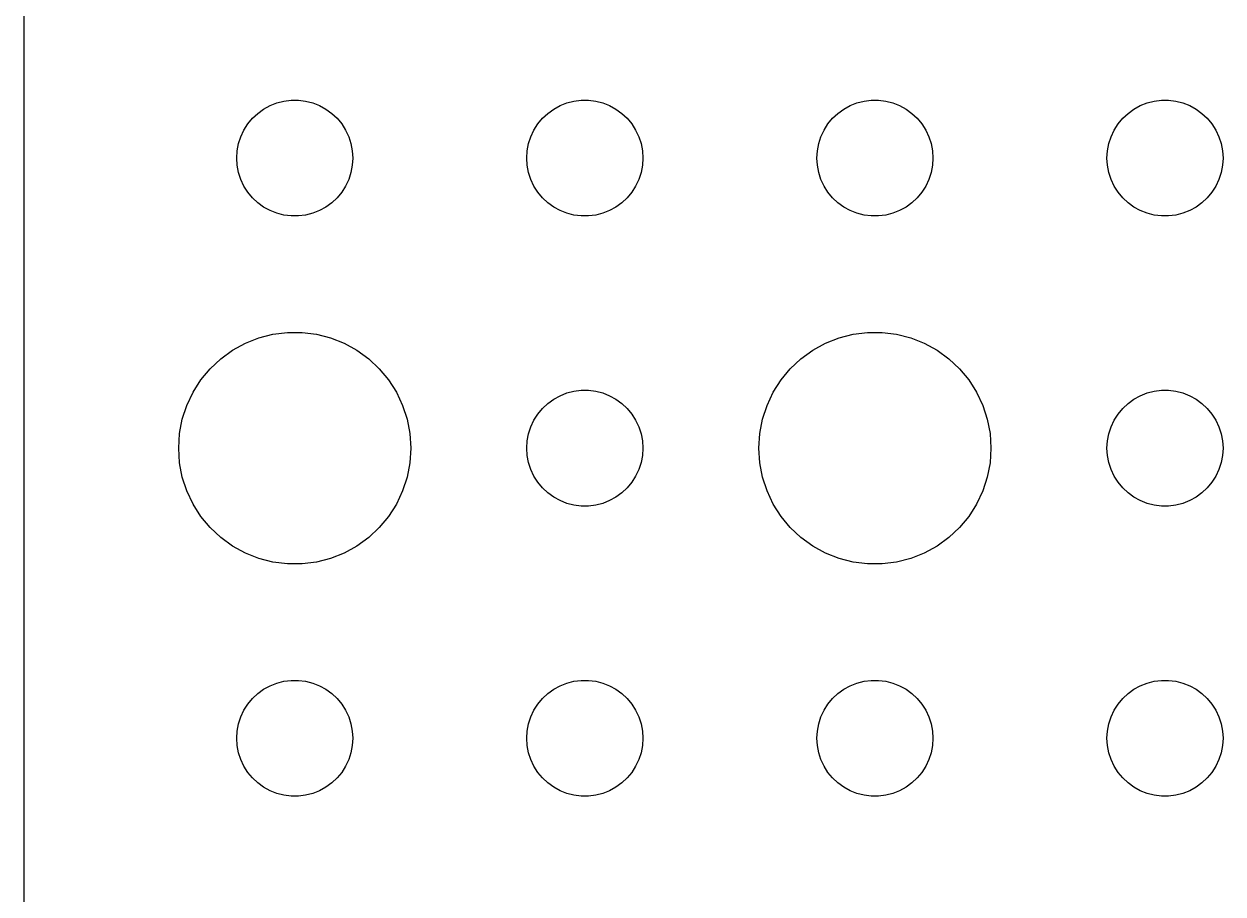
# Model space of a CAD drawing. Header units: metres. Extents: x -134 to 134, y 62 to 166.
# Drawn here: x -134.5 to -103.5, y 87.47 to 109.97 of the extents above; entities that cross this region are included whole.
import ezdxf

# ---------------------------------------------------------------- set-up
doc = ezdxf.new("R2010")
doc.units = ezdxf.units.M

msp = doc.modelspace()

# ---------------------------------------------------------------- linework, layer by layer
for p, q in [((-134.5, 161), (-134.5, 67)), ((-128.139, 107.857), (-127.964, 107.927)), ((-127.964, 107.927), (-127.781, 107.973)), ((-127.781, 107.973), (-127.594, 107.997)), ((-127.594, 107.997), (-127.406, 107.997)), ((-127.406, 107.997), (-127.219, 107.973)), ((-127.219, 107.973), (-127.036, 107.927)), ((-127.036, 107.927), (-126.861, 107.857)), ((-120.639, 107.857), (-120.464, 107.927)), ((-120.464, 107.927), (-120.281, 107.973)), ((-120.281, 107.973), (-120.094, 107.997)), ((-120.094, 107.997), (-119.906, 107.997)), ((-119.906, 107.997), (-119.719, 107.973)), ((-119.719, 107.973), (-119.536, 107.927)), ((-119.536, 107.927), (-119.361, 107.857)), ((-113.139, 107.857), (-112.964, 107.927)), ((-112.964, 107.927), (-112.781, 107.973)), ((-112.781, 107.973), (-112.594, 107.997)), ((-112.594, 107.997), (-112.406, 107.997)), ((-112.406, 107.997), (-112.219, 107.973)), ((-112.219, 107.973), (-112.036, 107.927)), ((-112.036, 107.927), (-111.861, 107.857)), ((-105.639, 107.857), (-105.464, 107.927)), ((-105.464, 107.927), (-105.281, 107.973)), ((-105.281, 107.973), (-105.094, 107.997)), ((-105.094, 107.997), (-104.906, 107.997)), ((-104.906, 107.997), (-104.719, 107.973)), ((-104.719, 107.973), (-104.536, 107.927)), ((-104.536, 107.927), (-104.361, 107.857)), ((-128.593, 107.527), (-128.456, 107.656)), ((-128.456, 107.656), (-128.304, 107.766)), ((-128.304, 107.766), (-128.139, 107.857)), ((-126.861, 107.857), (-126.696, 107.766)), ((-126.696, 107.766), (-126.544, 107.656)), ((-126.544, 107.656), (-126.407, 107.527)), ((-121.093, 107.527), (-120.956, 107.656)), ((-120.956, 107.656), (-120.804, 107.766)), ((-120.804, 107.766), (-120.639, 107.857)), ((-119.361, 107.857), (-119.196, 107.766)), ((-119.196, 107.766), (-119.044, 107.656)), ((-119.044, 107.656), (-118.907, 107.527)), ((-113.593, 107.527), (-113.456, 107.656)), ((-113.456, 107.656), (-113.304, 107.766)), ((-113.304, 107.766), (-113.139, 107.857)), ((-111.861, 107.857), (-111.696, 107.766)), ((-111.696, 107.766), (-111.544, 107.656)), ((-111.544, 107.656), (-111.407, 107.527)), ((-106.093, 107.527), (-105.956, 107.656)), ((-105.956, 107.656), (-105.804, 107.766)), ((-105.804, 107.766), (-105.639, 107.857)), ((-104.361, 107.857), (-104.196, 107.766)), ((-104.196, 107.766), (-104.044, 107.656)), ((-104.044, 107.656), (-103.907, 107.527)), ((-128.814, 107.223), (-128.714, 107.382)), ((-128.714, 107.382), (-128.593, 107.527)), ((-126.407, 107.527), (-126.286, 107.382)), ((-126.286, 107.382), (-126.186, 107.223)), ((-121.314, 107.223), (-121.214, 107.382)), ((-121.214, 107.382), (-121.093, 107.527)), ((-118.907, 107.527), (-118.786, 107.382)), ((-118.786, 107.382), (-118.686, 107.223)), ((-113.814, 107.223), (-113.714, 107.382)), ((-113.714, 107.382), (-113.593, 107.527)), ((-111.407, 107.527), (-111.286, 107.382)), ((-111.286, 107.382), (-111.186, 107.223)), ((-106.314, 107.223), (-106.214, 107.382)), ((-106.214, 107.382), (-106.093, 107.527)), ((-103.907, 107.527), (-103.786, 107.382)), ((-103.786, 107.382), (-103.686, 107.223)), ((-128.953, 106.873), (-128.895, 107.052)), ((-128.895, 107.052), (-128.814, 107.223)), ((-126.186, 107.223), (-126.105, 107.052)), ((-126.105, 107.052), (-126.047, 106.873)), ((-121.453, 106.873), (-121.395, 107.052)), ((-121.395, 107.052), (-121.314, 107.223)), ((-118.686, 107.223), (-118.605, 107.052)), ((-118.605, 107.052), (-118.547, 106.873)), ((-113.953, 106.873), (-113.895, 107.052)), ((-113.895, 107.052), (-113.814, 107.223)), ((-111.186, 107.223), (-111.105, 107.052)), ((-111.105, 107.052), (-111.047, 106.873)), ((-106.453, 106.873), (-106.395, 107.052)), ((-106.395, 107.052), (-106.314, 107.223)), ((-103.686, 107.223), (-103.605, 107.052)), ((-103.605, 107.052), (-103.547, 106.873)), ((-129, 106.5), (-128.988, 106.688)), ((-128.988, 106.688), (-128.953, 106.873)), ((-126.047, 106.873), (-126.012, 106.688)), ((-126.012, 106.688), (-126, 106.5)), ((-121.5, 106.5), (-121.488, 106.688)), ((-121.488, 106.688), (-121.453, 106.873)), ((-118.547, 106.873), (-118.512, 106.688)), ((-118.512, 106.688), (-118.5, 106.5)), ((-114, 106.5), (-113.988, 106.688)), ((-113.988, 106.688), (-113.953, 106.873)), ((-111.047, 106.873), (-111.012, 106.688)), ((-111.012, 106.688), (-111, 106.5)), ((-106.5, 106.5), (-106.488, 106.688)), ((-106.488, 106.688), (-106.453, 106.873)), ((-103.547, 106.873), (-103.512, 106.688)), ((-103.512, 106.688), (-103.5, 106.5)), ((-128.988, 106.312), (-129, 106.5)), ((-126, 106.5), (-126.012, 106.312)), ((-121.488, 106.312), (-121.5, 106.5)), ((-118.5, 106.5), (-118.512, 106.312)), ((-113.988, 106.312), (-114, 106.5)), ((-111, 106.5), (-111.012, 106.312)), ((-106.488, 106.312), (-106.5, 106.5)), ((-103.5, 106.5), (-103.512, 106.312)), ((-128.953, 106.127), (-128.988, 106.312)), ((-128.895, 105.948), (-128.953, 106.127)), ((-126.047, 106.127), (-126.105, 105.948)), ((-126.012, 106.312), (-126.047, 106.127)), ((-121.453, 106.127), (-121.488, 106.312)), ((-121.395, 105.948), (-121.453, 106.127)), ((-118.547, 106.127), (-118.605, 105.948)), ((-118.512, 106.312), (-118.547, 106.127)), ((-113.953, 106.127), (-113.988, 106.312)), ((-113.895, 105.948), (-113.953, 106.127)), ((-111.047, 106.127), (-111.105, 105.948)), ((-111.012, 106.312), (-111.047, 106.127)), ((-106.453, 106.127), (-106.488, 106.312)), ((-106.395, 105.948), (-106.453, 106.127)), ((-103.547, 106.127), (-103.605, 105.948)), ((-103.512, 106.312), (-103.547, 106.127)), ((-128.814, 105.777), (-128.895, 105.948)), ((-128.714, 105.618), (-128.814, 105.777)), ((-126.186, 105.777), (-126.286, 105.618)), ((-126.105, 105.948), (-126.186, 105.777)), ((-121.314, 105.777), (-121.395, 105.948)), ((-121.214, 105.618), (-121.314, 105.777)), ((-118.686, 105.777), (-118.786, 105.618)), ((-118.605, 105.948), (-118.686, 105.777)), ((-113.814, 105.777), (-113.895, 105.948)), ((-113.714, 105.618), (-113.814, 105.777)), ((-111.186, 105.777), (-111.286, 105.618)), ((-111.105, 105.948), (-111.186, 105.777)), ((-106.314, 105.777), (-106.395, 105.948)), ((-106.214, 105.618), (-106.314, 105.777)), ((-103.686, 105.777), (-103.786, 105.618)), ((-103.605, 105.948), (-103.686, 105.777)), ((-128.593, 105.473), (-128.714, 105.618)), ((-128.456, 105.344), (-128.593, 105.473)), ((-126.407, 105.473), (-126.544, 105.344)), ((-126.286, 105.618), (-126.407, 105.473)), ((-121.093, 105.473), (-121.214, 105.618)), ((-120.956, 105.344), (-121.093, 105.473)), ((-118.907, 105.473), (-119.044, 105.344)), ((-118.786, 105.618), (-118.907, 105.473)), ((-113.593, 105.473), (-113.714, 105.618)), ((-113.456, 105.344), (-113.593, 105.473)), ((-111.407, 105.473), (-111.544, 105.344)), ((-111.286, 105.618), (-111.407, 105.473)), ((-106.093, 105.473), (-106.214, 105.618)), ((-105.956, 105.344), (-106.093, 105.473)), ((-103.907, 105.473), (-104.044, 105.344)), ((-103.786, 105.618), (-103.907, 105.473)), ((-128.304, 105.234), (-128.456, 105.344)), ((-128.139, 105.143), (-128.304, 105.234)), ((-127.964, 105.073), (-128.139, 105.143)), ((-126.861, 105.143), (-127.036, 105.073)), ((-126.696, 105.234), (-126.861, 105.143)), ((-126.544, 105.344), (-126.696, 105.234)), ((-120.804, 105.234), (-120.956, 105.344)), ((-120.639, 105.143), (-120.804, 105.234)), ((-120.464, 105.073), (-120.639, 105.143)), ((-119.361, 105.143), (-119.536, 105.073)), ((-119.196, 105.234), (-119.361, 105.143)), ((-119.044, 105.344), (-119.196, 105.234)), ((-113.304, 105.234), (-113.456, 105.344)), ((-113.139, 105.143), (-113.304, 105.234)), ((-112.964, 105.073), (-113.139, 105.143)), ((-111.861, 105.143), (-112.036, 105.073)), ((-111.696, 105.234), (-111.861, 105.143)), ((-111.544, 105.344), (-111.696, 105.234)), ((-105.804, 105.234), (-105.956, 105.344)), ((-105.639, 105.143), (-105.804, 105.234)), ((-105.464, 105.073), (-105.639, 105.143)), ((-104.361, 105.143), (-104.536, 105.073)), ((-104.196, 105.234), (-104.361, 105.143)), ((-104.044, 105.344), (-104.196, 105.234)), ((-127.781, 105.027), (-127.964, 105.073)), ((-127.594, 105.003), (-127.781, 105.027)), ((-127.406, 105.003), (-127.594, 105.003)), ((-127.219, 105.027), (-127.406, 105.003)), ((-127.036, 105.073), (-127.219, 105.027)), ((-120.281, 105.027), (-120.464, 105.073)), ((-120.094, 105.003), (-120.281, 105.027)), ((-119.906, 105.003), (-120.094, 105.003)), ((-119.719, 105.027), (-119.906, 105.003)), ((-119.536, 105.073), (-119.719, 105.027)), ((-112.781, 105.027), (-112.964, 105.073)), ((-112.594, 105.003), (-112.781, 105.027)), ((-112.406, 105.003), (-112.594, 105.003)), ((-112.219, 105.027), (-112.406, 105.003)), ((-112.036, 105.073), (-112.219, 105.027)), ((-105.281, 105.027), (-105.464, 105.073)), ((-105.094, 105.003), (-105.281, 105.027)), ((-104.906, 105.003), (-105.094, 105.003)), ((-104.719, 105.027), (-104.906, 105.003)), ((-104.536, 105.073), (-104.719, 105.027)), ((-128.062, 101.947), (-127.688, 101.994)), ((-127.688, 101.994), (-127.312, 101.994)), ((-127.312, 101.994), (-126.938, 101.947)), ((-113.062, 101.947), (-112.688, 101.994)), ((-112.688, 101.994), (-112.312, 101.994)), ((-112.312, 101.994), (-111.938, 101.947)), ((-129.107, 101.533), (-128.777, 101.714)), ((-128.777, 101.714), (-128.427, 101.853)), ((-128.427, 101.853), (-128.062, 101.947)), ((-126.938, 101.947), (-126.573, 101.853)), ((-126.573, 101.853), (-126.223, 101.714)), ((-126.223, 101.714), (-125.893, 101.533)), ((-114.107, 101.533), (-113.777, 101.714)), ((-113.777, 101.714), (-113.427, 101.853)), ((-113.427, 101.853), (-113.062, 101.947)), ((-111.938, 101.947), (-111.573, 101.853)), ((-111.573, 101.853), (-111.223, 101.714)), ((-111.223, 101.714), (-110.893, 101.533)), ((-129.412, 101.312), (-129.107, 101.533)), ((-125.893, 101.533), (-125.588, 101.312)), ((-114.412, 101.312), (-114.107, 101.533)), ((-110.893, 101.533), (-110.588, 101.312)), ((-129.687, 101.054), (-129.412, 101.312)), ((-125.588, 101.312), (-125.313, 101.054)), ((-114.687, 101.054), (-114.412, 101.312)), ((-110.588, 101.312), (-110.313, 101.054)), ((-130.129, 100.445), (-129.927, 100.763)), ((-129.927, 100.763), (-129.687, 101.054)), ((-125.313, 101.054), (-125.073, 100.763)), ((-125.073, 100.763), (-124.871, 100.445)), ((-115.129, 100.445), (-114.927, 100.763)), ((-114.927, 100.763), (-114.687, 101.054)), ((-110.313, 101.054), (-110.073, 100.763)), ((-110.073, 100.763), (-109.871, 100.445)), ((-130.289, 100.104), (-130.129, 100.445)), ((-124.871, 100.445), (-124.711, 100.104)), ((-120.464, 100.427), (-120.281, 100.473)), ((-120.281, 100.473), (-120.094, 100.497)), ((-120.094, 100.497), (-119.906, 100.497)), ((-119.906, 100.497), (-119.719, 100.473)), ((-119.719, 100.473), (-119.536, 100.427)), ((-115.289, 100.104), (-115.129, 100.445)), ((-109.871, 100.445), (-109.711, 100.104)), ((-105.464, 100.427), (-105.281, 100.473)), ((-105.281, 100.473), (-105.094, 100.497)), ((-105.094, 100.497), (-104.906, 100.497)), ((-104.906, 100.497), (-104.719, 100.473)), ((-104.719, 100.473), (-104.536, 100.427)), ((-121.093, 100.027), (-120.956, 100.156)), ((-120.956, 100.156), (-120.804, 100.266)), ((-120.804, 100.266), (-120.639, 100.357)), ((-120.639, 100.357), (-120.464, 100.427)), ((-119.536, 100.427), (-119.361, 100.357)), ((-119.361, 100.357), (-119.196, 100.266)), ((-119.196, 100.266), (-119.044, 100.156)), ((-119.044, 100.156), (-118.907, 100.027)), ((-106.093, 100.027), (-105.956, 100.156)), ((-105.956, 100.156), (-105.804, 100.266)), ((-105.804, 100.266), (-105.639, 100.357)), ((-105.639, 100.357), (-105.464, 100.427)), ((-104.536, 100.427), (-104.361, 100.357)), ((-104.361, 100.357), (-104.196, 100.266)), ((-104.196, 100.266), (-104.044, 100.156)), ((-104.044, 100.156), (-103.907, 100.027)), ((-130.406, 99.7461), (-130.289, 100.104)), ((-124.711, 100.104), (-124.594, 99.7461)), ((-121.314, 99.7226), (-121.214, 99.8817)), ((-121.214, 99.8817), (-121.093, 100.027)), ((-118.907, 100.027), (-118.786, 99.8817)), ((-118.786, 99.8817), (-118.686, 99.7226)), ((-115.406, 99.7461), (-115.289, 100.104)), ((-109.711, 100.104), (-109.594, 99.7461)), ((-106.314, 99.7226), (-106.214, 99.8817)), ((-106.214, 99.8817), (-106.093, 100.027)), ((-103.907, 100.027), (-103.786, 99.8817)), ((-103.786, 99.8817), (-103.686, 99.7226)), ((-130.476, 99.376), (-130.406, 99.7461)), ((-124.594, 99.7461), (-124.524, 99.376)), ((-121.453, 99.373), (-121.395, 99.5522)), ((-121.395, 99.5522), (-121.314, 99.7226)), ((-118.686, 99.7226), (-118.605, 99.5522)), ((-118.605, 99.5522), (-118.547, 99.373)), ((-115.476, 99.376), (-115.406, 99.7461)), ((-109.594, 99.7461), (-109.524, 99.376)), ((-106.453, 99.373), (-106.395, 99.5522)), ((-106.395, 99.5522), (-106.314, 99.7226)), ((-103.686, 99.7226), (-103.605, 99.5522)), ((-103.605, 99.5522), (-103.547, 99.373)), ((-130.5, 99), (-130.476, 99.376)), ((-124.524, 99.376), (-124.5, 99)), ((-121.488, 99.188), (-121.453, 99.373)), ((-118.547, 99.373), (-118.512, 99.188)), ((-115.5, 99), (-115.476, 99.376)), ((-109.524, 99.376), (-109.5, 99)), ((-106.488, 99.188), (-106.453, 99.373)), ((-103.547, 99.373), (-103.512, 99.188)), ((-130.476, 98.624), (-130.5, 99)), ((-124.5, 99), (-124.524, 98.624)), ((-121.5, 99), (-121.488, 99.188)), ((-121.488, 98.812), (-121.5, 99)), ((-118.512, 99.188), (-118.5, 99)), ((-118.5, 99), (-118.512, 98.812)), ((-115.476, 98.624), (-115.5, 99)), ((-109.5, 99), (-109.524, 98.624)), ((-106.5, 99), (-106.488, 99.188)), ((-106.488, 98.812), (-106.5, 99)), ((-103.512, 99.188), (-103.5, 99)), ((-103.5, 99), (-103.512, 98.812)), ((-130.406, 98.2539), (-130.476, 98.624)), ((-124.524, 98.624), (-124.594, 98.2539)), ((-121.453, 98.627), (-121.488, 98.812)), ((-121.395, 98.4478), (-121.453, 98.627)), ((-118.547, 98.627), (-118.605, 98.4478)), ((-118.512, 98.812), (-118.547, 98.627)), ((-115.406, 98.2539), (-115.476, 98.624)), ((-109.524, 98.624), (-109.594, 98.2539)), ((-106.453, 98.627), (-106.488, 98.812)), ((-106.395, 98.4478), (-106.453, 98.627)), ((-103.547, 98.627), (-103.605, 98.4478)), ((-103.512, 98.812), (-103.547, 98.627)), ((-121.314, 98.2774), (-121.395, 98.4478)), ((-121.214, 98.1183), (-121.314, 98.2774)), ((-118.686, 98.2774), (-118.786, 98.1183)), ((-118.605, 98.4478), (-118.686, 98.2774)), ((-106.314, 98.2774), (-106.395, 98.4478)), ((-106.214, 98.1183), (-106.314, 98.2774)), ((-103.686, 98.2774), (-103.786, 98.1183)), ((-103.605, 98.4478), (-103.686, 98.2774)), ((-130.289, 97.8956), (-130.406, 98.2539)), ((-124.594, 98.2539), (-124.711, 97.8956)), ((-121.093, 97.9732), (-121.214, 98.1183)), ((-120.956, 97.8442), (-121.093, 97.9732)), ((-118.907, 97.9732), (-119.044, 97.8442)), ((-118.786, 98.1183), (-118.907, 97.9732)), ((-115.289, 97.8956), (-115.406, 98.2539)), ((-109.594, 98.2539), (-109.711, 97.8956)), ((-106.093, 97.9732), (-106.214, 98.1183)), ((-105.956, 97.8442), (-106.093, 97.9732)), ((-103.907, 97.9732), (-104.044, 97.8442)), ((-103.786, 98.1183), (-103.907, 97.9732)), ((-130.129, 97.5547), (-130.289, 97.8956)), ((-124.711, 97.8956), (-124.871, 97.5547)), ((-120.804, 97.7335), (-120.956, 97.8442)), ((-120.639, 97.6428), (-120.804, 97.7335)), ((-119.196, 97.7335), (-119.361, 97.6428)), ((-119.044, 97.8442), (-119.196, 97.7335)), ((-115.129, 97.5547), (-115.289, 97.8956)), ((-109.711, 97.8956), (-109.871, 97.5547)), ((-105.804, 97.7335), (-105.956, 97.8442)), ((-105.639, 97.6428), (-105.804, 97.7335)), ((-104.196, 97.7335), (-104.361, 97.6428)), ((-104.044, 97.8442), (-104.196, 97.7335)), ((-129.927, 97.2366), (-130.129, 97.5547)), ((-124.871, 97.5547), (-125.073, 97.2366)), ((-120.464, 97.5734), (-120.639, 97.6428)), ((-120.281, 97.5266), (-120.464, 97.5734)), ((-120.094, 97.503), (-120.281, 97.5266)), ((-119.906, 97.503), (-120.094, 97.503)), ((-119.719, 97.5266), (-119.906, 97.503)), ((-119.536, 97.5734), (-119.719, 97.5266)), ((-119.361, 97.6428), (-119.536, 97.5734)), ((-114.927, 97.2366), (-115.129, 97.5547)), ((-109.871, 97.5547), (-110.073, 97.2366)), ((-105.464, 97.5734), (-105.639, 97.6428)), ((-105.281, 97.5266), (-105.464, 97.5734)), ((-105.094, 97.503), (-105.281, 97.5266)), ((-104.906, 97.503), (-105.094, 97.503)), ((-104.719, 97.5266), (-104.906, 97.503)), ((-104.536, 97.5734), (-104.719, 97.5266)), ((-104.361, 97.6428), (-104.536, 97.5734)), ((-129.687, 96.9464), (-129.927, 97.2366)), ((-125.073, 97.2366), (-125.313, 96.9464)), ((-114.687, 96.9464), (-114.927, 97.2366)), ((-110.073, 97.2366), (-110.313, 96.9464)), ((-129.412, 96.6885), (-129.687, 96.9464)), ((-125.313, 96.9464), (-125.588, 96.6885)), ((-114.412, 96.6885), (-114.687, 96.9464)), ((-110.313, 96.9464), (-110.588, 96.6885)), ((-129.107, 96.467), (-129.412, 96.6885)), ((-128.777, 96.2855), (-129.107, 96.467)), ((-125.893, 96.467), (-126.223, 96.2855)), ((-125.588, 96.6885), (-125.893, 96.467)), ((-114.107, 96.467), (-114.412, 96.6885)), ((-113.777, 96.2855), (-114.107, 96.467)), ((-110.893, 96.467), (-111.223, 96.2855)), ((-110.588, 96.6885), (-110.893, 96.467)), ((-128.427, 96.1468), (-128.777, 96.2855)), ((-128.062, 96.0531), (-128.427, 96.1468)), ((-126.573, 96.1468), (-126.938, 96.0531)), ((-126.223, 96.2855), (-126.573, 96.1468)), ((-113.427, 96.1468), (-113.777, 96.2855)), ((-113.062, 96.0531), (-113.427, 96.1468)), ((-111.573, 96.1468), (-111.938, 96.0531)), ((-111.223, 96.2855), (-111.573, 96.1468)), ((-127.688, 96.0059), (-128.062, 96.0531)), ((-127.312, 96.0059), (-127.688, 96.0059)), ((-126.938, 96.0531), (-127.312, 96.0059)), ((-112.688, 96.0059), (-113.062, 96.0531)), ((-112.312, 96.0059), (-112.688, 96.0059)), ((-111.938, 96.0531), (-112.312, 96.0059)), ((-128.456, 92.6558), (-128.304, 92.7665)), ((-128.304, 92.7665), (-128.139, 92.8573)), ((-128.139, 92.8573), (-127.964, 92.9266)), ((-127.964, 92.9266), (-127.781, 92.9734)), ((-127.781, 92.9734), (-127.594, 92.997)), ((-127.594, 92.997), (-127.406, 92.997)), ((-127.406, 92.997), (-127.219, 92.9734)), ((-127.219, 92.9734), (-127.036, 92.9266)), ((-127.036, 92.9266), (-126.861, 92.8573)), ((-126.861, 92.8573), (-126.696, 92.7665)), ((-126.696, 92.7665), (-126.544, 92.6558)), ((-120.956, 92.6558), (-120.804, 92.7665)), ((-120.804, 92.7665), (-120.639, 92.8573)), ((-120.639, 92.8573), (-120.464, 92.9266)), ((-120.464, 92.9266), (-120.281, 92.9734)), ((-120.281, 92.9734), (-120.094, 92.997)), ((-120.094, 92.997), (-119.906, 92.997)), ((-119.906, 92.997), (-119.719, 92.9734)), ((-119.719, 92.9734), (-119.536, 92.9266)), ((-119.536, 92.9266), (-119.361, 92.8573)), ((-119.361, 92.8573), (-119.196, 92.7665)), ((-119.196, 92.7665), (-119.044, 92.6558)), ((-113.456, 92.6558), (-113.304, 92.7665)), ((-113.304, 92.7665), (-113.139, 92.8573)), ((-113.139, 92.8573), (-112.964, 92.9266)), ((-112.964, 92.9266), (-112.781, 92.9734)), ((-112.781, 92.9734), (-112.594, 92.997)), ((-112.594, 92.997), (-112.406, 92.997)), ((-112.406, 92.997), (-112.219, 92.9734)), ((-112.219, 92.9734), (-112.036, 92.9266)), ((-112.036, 92.9266), (-111.861, 92.8573)), ((-111.861, 92.8573), (-111.696, 92.7665)), ((-111.696, 92.7665), (-111.544, 92.6558)), ((-105.956, 92.6558), (-105.804, 92.7665)), ((-105.804, 92.7665), (-105.639, 92.8573)), ((-105.639, 92.8573), (-105.464, 92.9266)), ((-105.464, 92.9266), (-105.281, 92.9734)), ((-105.281, 92.9734), (-105.094, 92.997)), ((-105.094, 92.997), (-104.906, 92.997)), ((-104.906, 92.997), (-104.719, 92.9734)), ((-104.719, 92.9734), (-104.536, 92.9266)), ((-104.536, 92.9266), (-104.361, 92.8573)), ((-104.361, 92.8573), (-104.196, 92.7665)), ((-104.196, 92.7665), (-104.044, 92.6558)), ((-128.814, 92.2226), (-128.714, 92.3817)), ((-128.714, 92.3817), (-128.593, 92.5268)), ((-128.593, 92.5268), (-128.456, 92.6558)), ((-126.544, 92.6558), (-126.407, 92.5268)), ((-126.407, 92.5268), (-126.286, 92.3817)), ((-126.286, 92.3817), (-126.186, 92.2226)), ((-121.314, 92.2226), (-121.214, 92.3817)), ((-121.214, 92.3817), (-121.093, 92.5268)), ((-121.093, 92.5268), (-120.956, 92.6558)), ((-119.044, 92.6558), (-118.907, 92.5268)), ((-118.907, 92.5268), (-118.786, 92.3817)), ((-118.786, 92.3817), (-118.686, 92.2226)), ((-113.814, 92.2226), (-113.714, 92.3817)), ((-113.714, 92.3817), (-113.593, 92.5268)), ((-113.593, 92.5268), (-113.456, 92.6558)), ((-111.544, 92.6558), (-111.407, 92.5268)), ((-111.407, 92.5268), (-111.286, 92.3817)), ((-111.286, 92.3817), (-111.186, 92.2226)), ((-106.314, 92.2226), (-106.214, 92.3817)), ((-106.214, 92.3817), (-106.093, 92.5268)), ((-106.093, 92.5268), (-105.956, 92.6558)), ((-104.044, 92.6558), (-103.907, 92.5268)), ((-103.907, 92.5268), (-103.786, 92.3817)), ((-103.786, 92.3817), (-103.686, 92.2226)), ((-128.895, 92.0522), (-128.814, 92.2226)), ((-126.186, 92.2226), (-126.105, 92.0522)), ((-121.395, 92.0522), (-121.314, 92.2226)), ((-118.686, 92.2226), (-118.605, 92.0522)), ((-113.895, 92.0522), (-113.814, 92.2226)), ((-111.186, 92.2226), (-111.105, 92.0522)), ((-106.395, 92.0522), (-106.314, 92.2226)), ((-103.686, 92.2226), (-103.605, 92.0522)), ((-128.988, 91.688), (-128.953, 91.873)), ((-128.953, 91.873), (-128.895, 92.0522)), ((-126.105, 92.0522), (-126.047, 91.873)), ((-126.047, 91.873), (-126.012, 91.688)), ((-121.488, 91.688), (-121.453, 91.873)), ((-121.453, 91.873), (-121.395, 92.0522)), ((-118.605, 92.0522), (-118.547, 91.873)), ((-118.547, 91.873), (-118.512, 91.688)), ((-113.988, 91.688), (-113.953, 91.873)), ((-113.953, 91.873), (-113.895, 92.0522)), ((-111.105, 92.0522), (-111.047, 91.873)), ((-111.047, 91.873), (-111.012, 91.688)), ((-106.488, 91.688), (-106.453, 91.873)), ((-106.453, 91.873), (-106.395, 92.0522)), ((-103.605, 92.0522), (-103.547, 91.873)), ((-103.547, 91.873), (-103.512, 91.688)), ((-129, 91.5), (-128.988, 91.688)), ((-128.988, 91.312), (-129, 91.5)), ((-126.012, 91.688), (-126, 91.5)), ((-126, 91.5), (-126.012, 91.312)), ((-121.5, 91.5), (-121.488, 91.688)), ((-121.488, 91.312), (-121.5, 91.5)), ((-118.512, 91.688), (-118.5, 91.5)), ((-118.5, 91.5), (-118.512, 91.312)), ((-114, 91.5), (-113.988, 91.688)), ((-113.988, 91.312), (-114, 91.5)), ((-111.012, 91.688), (-111, 91.5)), ((-111, 91.5), (-111.012, 91.312)), ((-106.5, 91.5), (-106.488, 91.688)), ((-106.488, 91.312), (-106.5, 91.5)), ((-103.512, 91.688), (-103.5, 91.5)), ((-103.5, 91.5), (-103.512, 91.312)), ((-128.953, 91.127), (-128.988, 91.312)), ((-126.012, 91.312), (-126.047, 91.127)), ((-121.453, 91.127), (-121.488, 91.312)), ((-118.512, 91.312), (-118.547, 91.127)), ((-113.953, 91.127), (-113.988, 91.312)), ((-111.012, 91.312), (-111.047, 91.127)), ((-106.453, 91.127), (-106.488, 91.312)), ((-103.512, 91.312), (-103.547, 91.127)), ((-128.895, 90.9478), (-128.953, 91.127)), ((-128.814, 90.7774), (-128.895, 90.9478)), ((-126.105, 90.9478), (-126.186, 90.7774)), ((-126.047, 91.127), (-126.105, 90.9478)), ((-121.395, 90.9478), (-121.453, 91.127)), ((-121.314, 90.7774), (-121.395, 90.9478)), ((-118.605, 90.9478), (-118.686, 90.7774)), ((-118.547, 91.127), (-118.605, 90.9478)), ((-113.895, 90.9478), (-113.953, 91.127)), ((-113.814, 90.7774), (-113.895, 90.9478)), ((-111.105, 90.9478), (-111.186, 90.7774)), ((-111.047, 91.127), (-111.105, 90.9478)), ((-106.395, 90.9478), (-106.453, 91.127)), ((-106.314, 90.7774), (-106.395, 90.9478)), ((-103.605, 90.9478), (-103.686, 90.7774)), ((-103.547, 91.127), (-103.605, 90.9478)), ((-128.714, 90.6183), (-128.814, 90.7774)), ((-128.593, 90.4732), (-128.714, 90.6183)), ((-126.286, 90.6183), (-126.407, 90.4732)), ((-126.186, 90.7774), (-126.286, 90.6183)), ((-121.214, 90.6183), (-121.314, 90.7774)), ((-121.093, 90.4732), (-121.214, 90.6183)), ((-118.786, 90.6183), (-118.907, 90.4732)), ((-118.686, 90.7774), (-118.786, 90.6183)), ((-113.714, 90.6183), (-113.814, 90.7774)), ((-113.593, 90.4732), (-113.714, 90.6183)), ((-111.286, 90.6183), (-111.407, 90.4732)), ((-111.186, 90.7774), (-111.286, 90.6183)), ((-106.214, 90.6183), (-106.314, 90.7774)), ((-106.093, 90.4732), (-106.214, 90.6183)), ((-103.786, 90.6183), (-103.907, 90.4732)), ((-103.686, 90.7774), (-103.786, 90.6183)), ((-128.456, 90.3442), (-128.593, 90.4732)), ((-128.304, 90.2335), (-128.456, 90.3442)), ((-128.139, 90.1428), (-128.304, 90.2335)), ((-126.696, 90.2335), (-126.861, 90.1428)), ((-126.544, 90.3442), (-126.696, 90.2335)), ((-126.407, 90.4732), (-126.544, 90.3442)), ((-120.956, 90.3442), (-121.093, 90.4732)), ((-120.804, 90.2335), (-120.956, 90.3442)), ((-120.639, 90.1428), (-120.804, 90.2335)), ((-119.196, 90.2335), (-119.361, 90.1428)), ((-119.044, 90.3442), (-119.196, 90.2335)), ((-118.907, 90.4732), (-119.044, 90.3442)), ((-113.456, 90.3442), (-113.593, 90.4732)), ((-113.304, 90.2335), (-113.456, 90.3442)), ((-113.139, 90.1428), (-113.304, 90.2335)), ((-111.696, 90.2335), (-111.861, 90.1428)), ((-111.544, 90.3442), (-111.696, 90.2335)), ((-111.407, 90.4732), (-111.544, 90.3442)), ((-105.956, 90.3442), (-106.093, 90.4732)), ((-105.804, 90.2335), (-105.956, 90.3442)), ((-105.639, 90.1428), (-105.804, 90.2335)), ((-104.196, 90.2335), (-104.361, 90.1428)), ((-104.044, 90.3442), (-104.196, 90.2335)), ((-103.907, 90.4732), (-104.044, 90.3442)), ((-127.964, 90.0734), (-128.139, 90.1428)), ((-127.781, 90.0266), (-127.964, 90.0734)), ((-127.594, 90.003), (-127.781, 90.0266)), ((-127.406, 90.003), (-127.594, 90.003)), ((-127.219, 90.0266), (-127.406, 90.003)), ((-127.036, 90.0734), (-127.219, 90.0266)), ((-126.861, 90.1428), (-127.036, 90.0734)), ((-120.464, 90.0734), (-120.639, 90.1428)), ((-120.281, 90.0266), (-120.464, 90.0734)), ((-120.094, 90.003), (-120.281, 90.0266)), ((-119.906, 90.003), (-120.094, 90.003)), ((-119.719, 90.0266), (-119.906, 90.003)), ((-119.536, 90.0734), (-119.719, 90.0266)), ((-119.361, 90.1428), (-119.536, 90.0734)), ((-112.964, 90.0734), (-113.139, 90.1428)), ((-112.781, 90.0266), (-112.964, 90.0734)), ((-112.594, 90.003), (-112.781, 90.0266)), ((-112.406, 90.003), (-112.594, 90.003)), ((-112.219, 90.0266), (-112.406, 90.003)), ((-112.036, 90.0734), (-112.219, 90.0266)), ((-111.861, 90.1428), (-112.036, 90.0734)), ((-105.464, 90.0734), (-105.639, 90.1428)), ((-105.281, 90.0266), (-105.464, 90.0734)), ((-105.094, 90.003), (-105.281, 90.0266)), ((-104.906, 90.003), (-105.094, 90.003)), ((-104.719, 90.0266), (-104.906, 90.003)), ((-104.536, 90.0734), (-104.719, 90.0266)), ((-104.361, 90.1428), (-104.536, 90.0734))]:
    msp.add_line(p, q)

doc.saveas('drawing.dxf')
